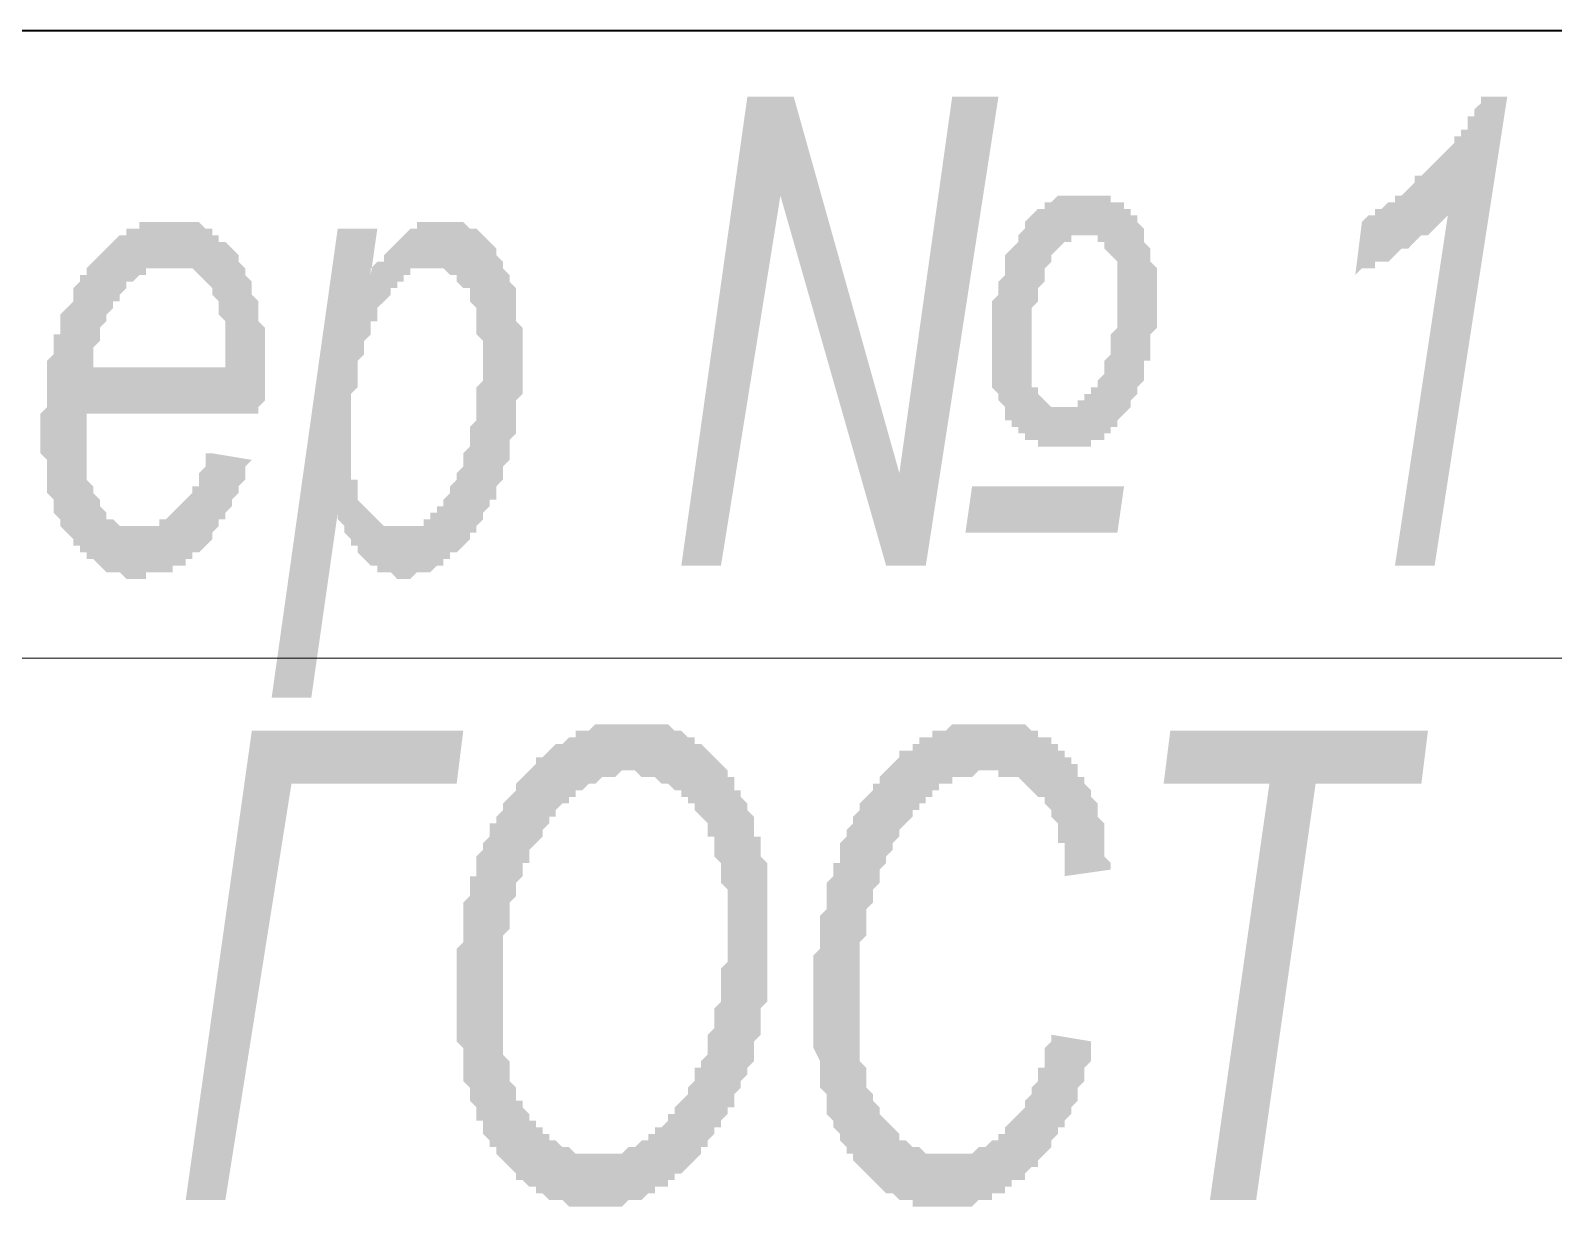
# Model space of a CAD drawing. Header units: millimetres. Extents: x 1372 to 666090, y 1285 to 31551.
# Drawn here: x 628473 to 629435, y 26745 to 27487 of the extents above; entities that cross this region are included whole.
import ezdxf

# ---------------------------------------------------------------- set-up
doc = ezdxf.new("R2010")
doc.units = ezdxf.units.MM
doc.layers.add('PDF _0', color=7, linetype='Continuous')
doc.layers.add('PDF _Аннотация - Текст_Ном._пера__1', color=7, linetype='Continuous')

msp = doc.modelspace()

# ---------------------------------------------------------------- hatches: boundary and pattern name
at = {"layer": 'PDF _Аннотация - Текст_Ном._пера__1', "transparency": 33554559}
h = msp.add_hatch(color=256, dxfattribs=at)
h.paths.add_polyline_path([(628926.08, 27445.32), (628955.28, 27445.32), (629022.02, 27207.55), (629055.39, 27445.32), (629084.59, 27445.32), (629038.71, 27149.15), (629013.68, 27149.15), (628946.94, 27382.75), (628909.4, 27149.15), (628884.37, 27149.15)], flags=0)
h.paths.add_polyline_path([(629080.42, 27286.8), (629080.42, 27290.97), (629080.42, 27295.15), (629080.42, 27299.32), (629080.42, 27303.49), (629080.42, 27307.66), (629080.42, 27311.83), (629080.42, 27316), (629084.59, 27320.17), (629084.59, 27320.17), (629084.59, 27324.35), (629084.59, 27328.52), (629088.77, 27332.69), (629088.77, 27336.86), (629088.77, 27341.03), (629088.77, 27345.2), (629092.94, 27349.37), (629092.94, 27349.37), (629097.11, 27353.55), (629097.11, 27357.72), (629101.28, 27361.89), (629101.28, 27361.89), (629101.28, 27366.06), (629105.45, 27370.23), (629105.45, 27370.23), (629109.62, 27374.4), (629113.79, 27374.4), (629113.79, 27378.57), (629117.97, 27378.57), (629117.97, 27378.57), (629122.14, 27382.75), (629126.31, 27382.75), (629126.31, 27382.75), (629130.48, 27382.75), (629134.65, 27382.75), (629134.65, 27382.75), (629138.82, 27382.75), (629138.82, 27382.75), (629142.99, 27382.75), (629147.17, 27382.75), (629147.17, 27382.75), (629151.34, 27382.75), (629155.51, 27382.75), (629155.51, 27378.57), (629159.68, 27378.57), (629163.85, 27378.57), (629163.85, 27374.4), (629168.02, 27374.4), (629168.02, 27370.23), (629172.19, 27370.23), (629172.19, 27366.06), (629172.19, 27366.06), (629176.37, 27361.89), (629176.37, 27357.72), (629176.37, 27353.55), (629180.54, 27349.37), (629180.54, 27349.37), (629180.54, 27345.2), (629180.54, 27341.03), (629184.71, 27336.86), (629184.71, 27332.69), (629184.71, 27328.52), (629184.71, 27324.35), (629184.71, 27320.17), (629184.71, 27316), (629184.71, 27311.83), (629184.71, 27307.66), (629184.71, 27303.49), (629184.71, 27299.32), (629180.54, 27295.15), (629180.54, 27290.97), (629180.54, 27286.8), (629180.54, 27282.63), (629180.54, 27278.46), (629176.37, 27278.46), (629176.37, 27274.29), (629176.37, 27270.12), (629176.37, 27265.95), (629172.19, 27261.78), (629172.19, 27257.6), (629168.02, 27253.43), (629168.02, 27253.43), (629168.02, 27249.26), (629163.85, 27245.09), (629163.85, 27245.09), (629159.68, 27240.92), (629159.68, 27236.75), (629155.51, 27236.75), (629155.51, 27232.58), (629151.34, 27232.58), (629151.34, 27228.4), (629147.17, 27228.4), (629142.99, 27228.4), (629142.99, 27224.23), (629138.82, 27224.23), (629138.82, 27224.23), (629134.65, 27224.23), (629130.48, 27224.23), (629126.31, 27224.23), (629126.31, 27224.23), (629122.14, 27224.23), (629117.97, 27224.23), (629117.97, 27224.23), (629113.79, 27224.23), (629109.62, 27224.23), (629109.62, 27228.4), (629105.45, 27228.4), (629101.28, 27228.4), (629101.28, 27232.58), (629097.11, 27232.58), (629097.11, 27236.75), (629092.94, 27236.75), (629092.94, 27240.92), (629088.77, 27240.92), (629088.77, 27245.09), (629088.77, 27249.26), (629084.59, 27253.43), (629084.59, 27253.43), (629084.59, 27257.6), (629080.42, 27261.78), (629080.42, 27265.95), (629080.42, 27270.12), (629080.42, 27274.29), (629080.42, 27278.46), (629080.42, 27282.63), (629080.42, 27286.8)], flags=0)
h.paths.add_polyline_path([(629105.45, 27282.63), (629105.45, 27278.46), (629105.45, 27274.29), (629105.45, 27270.12), (629105.45, 27265.95), (629105.45, 27261.78), (629109.62, 27261.78), (629109.62, 27257.6), (629113.79, 27253.43), (629113.79, 27253.43), (629117.97, 27249.26), (629122.14, 27249.26), (629122.14, 27249.26), (629126.31, 27249.26), (629126.31, 27249.26), (629130.48, 27249.26), (629134.65, 27249.26), (629134.65, 27253.43), (629138.82, 27253.43), (629138.82, 27257.6), (629142.99, 27257.6), (629142.99, 27261.78), (629147.17, 27261.78), (629147.17, 27265.95), (629151.34, 27270.12), (629151.34, 27274.29), (629151.34, 27278.46), (629151.34, 27278.46), (629155.51, 27282.63), (629155.51, 27286.8), (629155.51, 27290.97), (629155.51, 27295.15), (629159.68, 27299.32), (629159.68, 27303.49), (629159.68, 27307.66), (629159.68, 27311.83), (629159.68, 27316), (629159.68, 27320.17), (629159.68, 27324.35), (629159.68, 27324.35), (629159.68, 27328.52), (629159.68, 27332.69), (629159.68, 27336.86), (629159.68, 27341.03), (629155.51, 27345.2), (629155.51, 27345.2), (629155.51, 27345.2), (629151.34, 27349.37), (629151.34, 27353.55), (629147.17, 27353.55), (629147.17, 27357.72), (629142.99, 27357.72), (629138.82, 27357.72), (629138.82, 27357.72), (629134.65, 27357.72), (629134.65, 27357.72), (629130.48, 27357.72), (629130.48, 27353.55), (629126.31, 27353.55), (629122.14, 27349.37), (629122.14, 27349.37), (629117.97, 27345.2), (629117.97, 27345.2), (629117.97, 27341.03), (629113.79, 27336.86), (629113.79, 27332.69), (629113.79, 27328.52), (629109.62, 27324.35), (629109.62, 27324.35), (629109.62, 27320.17), (629109.62, 27316), (629105.45, 27311.83), (629105.45, 27307.66), (629105.45, 27303.49), (629105.45, 27299.32), (629105.45, 27295.15), (629105.45, 27290.97), (629105.45, 27286.8), (629105.45, 27282.63)], flags=0)
h.paths.add_polyline_path([(629067.91, 27199.2), (629163.85, 27199.2), (629159.68, 27170), (629063.74, 27170)], flags=0)
for points in [[(629334.88, 27149.15), (629368.25, 27370.23), (629368.25, 27370.23), (629364.08, 27366.06), (629364.08, 27366.06), (629359.91, 27361.89), (629359.91, 27361.89), (629355.74, 27357.72), (629351.56, 27357.72), (629351.56, 27357.72), (629347.39, 27353.55), (629347.39, 27353.55), (629343.22, 27349.37), (629343.22, 27349.37), (629339.05, 27349.37), (629334.88, 27345.2), (629334.88, 27345.2), (629330.71, 27341.03), (629326.54, 27341.03), (629322.36, 27341.03), (629322.36, 27336.86), (629318.19, 27336.86), (629314.02, 27336.86), (629309.85, 27332.69), (629309.85, 27332.69), (629314.02, 27366.06), (629314.02, 27366.06), (629318.19, 27370.23), (629322.36, 27370.23), (629322.36, 27374.4), (629326.54, 27374.4), (629330.71, 27378.57), (629330.71, 27378.57), (629334.88, 27378.57), (629334.88, 27382.75), (629339.05, 27382.75), (629343.22, 27386.92), (629343.22, 27386.92), (629347.39, 27391.09), (629347.39, 27395.26), (629351.56, 27395.26), (629355.74, 27399.43), (629355.74, 27399.43), (629359.91, 27403.6), (629364.08, 27407.77), (629364.08, 27407.77), (629368.25, 27411.95), (629368.25, 27411.95), (629372.42, 27416.12), (629372.42, 27420.29), (629376.59, 27420.29), (629376.59, 27424.46), (629380.76, 27424.46), (629380.76, 27424.46), (629380.76, 27428.63), (629380.76, 27432.8), (629384.93, 27432.8), (629384.93, 27436.97), (629389.11, 27441.14), (629389.11, 27445.32), (629389.11, 27445.32), (629405.79, 27445.32), (629359.91, 27149.15)], [(629117.97, 26852.98), (629142.99, 26848.81), (629142.99, 26844.64), (629142.99, 26840.46), (629142.99, 26836.29), (629138.82, 26832.12), (629138.82, 26827.95), (629138.82, 26823.78), (629134.65, 26819.61), (629134.65, 26815.44), (629134.65, 26811.26), (629130.48, 26807.09), (629130.48, 26807.09), (629130.48, 26802.92), (629126.31, 26798.75), (629126.31, 26794.58), (629122.14, 26794.58), (629122.14, 26790.41), (629117.97, 26786.24), (629117.97, 26782.06), (629117.97, 26782.06), (629113.79, 26777.89), (629113.79, 26777.89), (629109.62, 26773.72), (629109.62, 26769.55), (629105.45, 26769.55), (629105.45, 26769.55), (629101.28, 26765.38), (629101.28, 26761.21), (629097.11, 26761.21), (629092.94, 26761.21), (629092.94, 26757.04), (629088.77, 26757.04), (629088.77, 26752.87), (629084.59, 26752.87), (629080.42, 26752.87), (629080.42, 26748.69), (629076.25, 26748.69), (629072.08, 26748.69), (629072.08, 26748.69), (629067.91, 26744.52), (629063.74, 26744.52), (629063.74, 26744.52), (629059.57, 26744.52), (629055.39, 26744.52), (629055.39, 26744.52), (629051.22, 26744.52), (629051.22, 26744.52), (629047.05, 26744.52), (629042.88, 26744.52), (629042.88, 26744.52), (629038.71, 26744.52), (629034.54, 26744.52), (629030.37, 26744.52), (629030.37, 26748.69), (629026.2, 26748.69), (629022.02, 26748.69), (629022.02, 26748.69), (629017.85, 26752.87), (629017.85, 26752.87), (629013.68, 26752.87), (629009.51, 26757.04), (629009.51, 26757.04), (629005.34, 26761.21), (629005.34, 26761.21), (629001.17, 26765.38), (629001.17, 26765.38), (628997, 26769.55), (628997, 26769.55), (628992.82, 26773.72), (628992.82, 26773.72), (628992.82, 26777.89), (628988.65, 26777.89), (628988.65, 26782.06), (628984.48, 26786.24), (628984.48, 26786.24), (628984.48, 26790.41), (628980.31, 26794.58), (628980.31, 26798.75), (628980.31, 26798.75), (628976.14, 26802.92), (628976.14, 26807.09), (628976.14, 26811.26), (628976.14, 26815.44), (628971.97, 26819.61), (628971.97, 26823.78), (628971.97, 26827.95), (628971.97, 26832.12), (628971.97, 26832.12), (628971.97, 26836.29), (628967.8, 26844.64), (628967.8, 26848.81), (628967.8, 26852.98), (628967.8, 26857.15), (628967.8, 26861.32), (628967.8, 26865.49), (628967.8, 26869.66), (628967.8, 26869.66), (628967.8, 26878.01), (628967.8, 26882.18), (628967.8, 26886.35), (628967.8, 26890.52), (628967.8, 26894.69), (628967.8, 26898.86), (628967.8, 26903.04), (628971.97, 26907.21), (628971.97, 26911.38), (628971.97, 26915.55), (628971.97, 26919.72), (628971.97, 26923.89), (628971.97, 26928.06), (628971.97, 26928.06), (628976.14, 26932.24), (628976.14, 26936.41), (628976.14, 26940.58), (628976.14, 26944.75), (628976.14, 26948.92), (628980.31, 26953.09), (628980.31, 26957.26), (628980.31, 26961.43), (628984.48, 26961.43), (628984.48, 26965.61), (628984.48, 26969.78), (628984.48, 26973.95), (628988.65, 26978.12), (628988.65, 26982.29), (628988.65, 26982.29), (628992.82, 26986.46), (628992.82, 26990.63), (628997, 26994.81), (628997, 26994.81), (628997, 26998.98), (629001.17, 27003.15), (629001.17, 27003.15), (629005.34, 27007.32), (629005.34, 27011.49), (629009.51, 27011.49), (629009.51, 27015.66), (629013.68, 27019.83), (629013.68, 27019.83), (629017.85, 27024.01), (629017.85, 27024.01), (629022.02, 27028.18), (629022.02, 27032.35), (629026.2, 27032.35), (629030.37, 27032.35), (629030.37, 27036.52), (629034.54, 27036.52), (629034.54, 27040.69), (629038.71, 27040.69), (629042.88, 27040.69), (629042.88, 27044.86), (629047.05, 27044.86), (629047.05, 27044.86), (629051.22, 27044.86), (629055.39, 27049.03), (629055.39, 27049.03), (629059.57, 27049.03), (629063.74, 27049.03), (629063.74, 27049.03), (629067.91, 27049.03), (629072.08, 27049.03), (629076.25, 27049.03), (629076.25, 27049.03), (629080.42, 27049.03), (629084.59, 27049.03), (629084.59, 27049.03), (629088.77, 27049.03), (629092.94, 27049.03), (629097.11, 27049.03), (629097.11, 27049.03), (629101.28, 27049.03), (629105.45, 27044.86), (629105.45, 27044.86), (629109.62, 27044.86), (629109.62, 27040.69), (629113.79, 27040.69), (629117.97, 27040.69), (629117.97, 27036.52), (629122.14, 27036.52), (629122.14, 27032.35), (629126.31, 27032.35), (629126.31, 27028.18), (629130.48, 27028.18), (629130.48, 27024.01), (629134.65, 27024.01), (629134.65, 27019.83), (629134.65, 27015.66), (629138.82, 27015.66), (629138.82, 27011.49), (629142.99, 27007.32), (629142.99, 27003.15), (629142.99, 27003.15), (629147.17, 26998.98), (629147.17, 26994.81), (629147.17, 26990.63), (629151.34, 26986.46), (629151.34, 26982.29), (629151.34, 26978.12), (629151.34, 26973.95), (629151.34, 26969.78), (629151.34, 26965.61), (629155.51, 26961.43), (629155.51, 26957.26), (629155.51, 26957.26), (629126.31, 26953.09), (629126.31, 26957.26), (629126.31, 26961.43), (629126.31, 26969.78), (629126.31, 26973.95), (629122.14, 26973.95), (629122.14, 26978.12), (629122.14, 26982.29), (629122.14, 26986.46), (629117.97, 26990.63), (629117.97, 26994.81), (629117.97, 26994.81), (629113.79, 26998.98), (629113.79, 27003.15), (629109.62, 27003.15), (629109.62, 27003.15), (629105.45, 27007.32), (629105.45, 27007.32), (629101.28, 27011.49), (629101.28, 27011.49), (629097.11, 27015.66), (629092.94, 27015.66), (629092.94, 27015.66), (629088.77, 27015.66), (629084.59, 27015.66), (629084.59, 27019.83), (629080.42, 27019.83), (629076.25, 27019.83), (629076.25, 27019.83), (629072.08, 27019.83), (629067.91, 27015.66), (629067.91, 27015.66), (629063.74, 27015.66), (629059.57, 27015.66), (629059.57, 27015.66), (629055.39, 27015.66), (629055.39, 27011.49), (629051.22, 27011.49), (629047.05, 27011.49), (629047.05, 27007.32), (629042.88, 27007.32), (629042.88, 27003.15), (629038.71, 27003.15), (629038.71, 26998.98), (629034.54, 26998.98), (629034.54, 26994.81), (629030.37, 26994.81), (629030.37, 26990.63), (629026.2, 26986.46), (629026.2, 26986.46), (629022.02, 26982.29), (629022.02, 26978.12), (629017.85, 26973.95), (629017.85, 26969.78), (629017.85, 26969.78), (629013.68, 26965.61), (629013.68, 26961.43), (629013.68, 26961.43), (629009.51, 26957.26), (629009.51, 26953.09), (629009.51, 26948.92), (629005.34, 26944.75), (629005.34, 26940.58), (629005.34, 26940.58), (629005.34, 26936.41), (629001.17, 26932.24), (629001.17, 26928.06), (629001.17, 26923.89), (629001.17, 26919.72), (629001.17, 26915.55), (628997, 26911.38), (628997, 26907.21), (628997, 26903.04), (628997, 26898.86), (628997, 26894.69), (628997, 26890.52), (628997, 26886.35), (628997, 26882.18), (628997, 26878.01), (628997, 26873.84), (628997, 26869.66), (628997, 26865.49), (628997, 26861.32), (628997, 26857.15), (628997, 26852.98), (628997, 26848.81), (628997, 26844.64), (628997, 26840.46), (628997, 26836.29), (629001.17, 26832.12), (629001.17, 26827.95), (629001.17, 26823.78), (629001.17, 26819.61), (629005.34, 26815.44), (629005.34, 26815.44), (629005.34, 26811.26), (629009.51, 26807.09), (629009.51, 26807.09), (629009.51, 26802.92), (629013.68, 26798.75), (629013.68, 26798.75), (629017.85, 26794.58), (629017.85, 26794.58), (629022.02, 26790.41), (629022.02, 26786.24), (629026.2, 26786.24), (629026.2, 26786.24), (629030.37, 26782.06), (629030.37, 26782.06), (629034.54, 26782.06), (629038.71, 26777.89), (629038.71, 26777.89), (629042.88, 26777.89), (629047.05, 26777.89), (629051.22, 26777.89), (629051.22, 26777.89), (629051.22, 26777.89), (629055.39, 26777.89), (629059.57, 26777.89), (629059.57, 26777.89), (629063.74, 26777.89), (629067.91, 26777.89), (629067.91, 26777.89), (629072.08, 26782.06), (629076.25, 26782.06), (629076.25, 26782.06), (629080.42, 26786.24), (629084.59, 26786.24), (629084.59, 26790.41), (629088.77, 26790.41), (629088.77, 26794.58), (629092.94, 26798.75), (629092.94, 26798.75), (629097.11, 26802.92), (629097.11, 26802.92), (629101.28, 26807.09), (629101.28, 26811.26), (629101.28, 26811.26), (629105.45, 26815.44), (629105.45, 26819.61), (629109.62, 26823.78), (629109.62, 26827.95), (629109.62, 26832.12), (629113.79, 26832.12), (629113.79, 26836.29), (629113.79, 26840.46), (629113.79, 26844.64), (629117.97, 26848.81), (629117.97, 26852.98)], [(628613.23, 27044.86), (628746.71, 27044.86), (628742.54, 27011.49), (628638.26, 27011.49), (628596.54, 26748.69), (628571.51, 26748.69)], [(629218.08, 26748.69), (629255.62, 27011.49), (629188.88, 27011.49), (629193.05, 27044.86), (629355.74, 27044.86), (629351.56, 27011.49), (629284.82, 27011.49), (629247.28, 26748.69)]]:
    msp.add_hatch(color=256, dxfattribs=at).paths.add_polyline_path(points)
h = msp.add_hatch(color=256, dxfattribs=at)
h.paths.add_polyline_path([(628588.2, 27220.06), (628613.23, 27215.89), (628609.06, 27211.72), (628609.06, 27211.72), (628609.06, 27207.55), (628609.06, 27203.38), (628604.88, 27199.2), (628604.88, 27195.03), (628604.88, 27195.03), (628600.71, 27190.86), (628600.71, 27186.69), (628596.54, 27182.52), (628596.54, 27178.35), (628592.37, 27178.35), (628592.37, 27174.18), (628588.2, 27170), (628588.2, 27165.83), (628588.2, 27165.83), (628584.03, 27161.66), (628584.03, 27161.66), (628579.86, 27157.49), (628575.68, 27157.49), (628575.68, 27153.32), (628571.51, 27153.32), (628571.51, 27149.15), (628567.34, 27149.15), (628563.17, 27149.15), (628563.17, 27144.98), (628559, 27144.98), (628559, 27144.98), (628554.83, 27144.98), (628550.66, 27144.98), (628546.49, 27144.98), (628546.49, 27140.8), (628542.31, 27140.8), (628542.31, 27140.8), (628538.14, 27140.8), (628533.97, 27140.8), (628529.8, 27144.98), (628529.8, 27144.98), (628525.63, 27144.98), (628521.46, 27144.98), (628521.46, 27144.98), (628517.29, 27149.15), (628517.29, 27149.15), (628513.11, 27153.32), (628508.94, 27153.32), (628508.94, 27153.32), (628508.94, 27157.49), (628504.77, 27157.49), (628504.77, 27161.66), (628500.6, 27161.66), (628500.6, 27165.83), (628496.43, 27170), (628496.43, 27170), (628492.26, 27174.18), (628492.26, 27178.35), (628488.09, 27182.52), (628488.09, 27186.69), (628488.09, 27186.69), (628488.09, 27190.86), (628488.09, 27190.86), (628483.91, 27195.03), (628483.91, 27199.2), (628483.91, 27203.38), (628483.91, 27207.55), (628483.91, 27211.72), (628483.91, 27215.89), (628479.74, 27220.06), (628479.74, 27224.23), (628479.74, 27228.4), (628479.74, 27232.58), (628479.74, 27232.58), (628479.74, 27236.75), (628479.74, 27240.92), (628479.74, 27245.09), (628483.91, 27249.26), (628483.91, 27253.43), (628483.91, 27257.6), (628483.91, 27261.78), (628483.91, 27265.95), (628483.91, 27270.12), (628483.91, 27274.29), (628483.91, 27278.46), (628488.09, 27282.63), (628488.09, 27286.8), (628488.09, 27290.97), (628488.09, 27295.15), (628492.26, 27295.15), (628492.26, 27299.32), (628492.26, 27303.49), (628492.26, 27307.66), (628496.43, 27311.83), (628496.43, 27311.83), (628500.6, 27316), (628500.6, 27320.17), (628500.6, 27324.35), (628504.77, 27328.52), (628504.77, 27332.69), (628508.94, 27332.69), (628508.94, 27336.86), (628513.11, 27341.03), (628513.11, 27341.03), (628517.29, 27345.2), (628517.29, 27345.2), (628521.46, 27349.37), (628521.46, 27349.37), (628521.46, 27349.37), (628525.63, 27353.55), (628525.63, 27353.55), (628529.8, 27357.72), (628533.97, 27357.72), (628533.97, 27361.89), (628538.14, 27361.89), (628542.31, 27361.89), (628542.31, 27366.06), (628546.49, 27366.06), (628550.66, 27366.06), (628550.66, 27366.06), (628554.83, 27366.06), (628559, 27366.06), (628559, 27366.06), (628563.17, 27366.06), (628563.17, 27366.06), (628567.34, 27366.06), (628571.51, 27366.06), (628575.68, 27366.06), (628575.68, 27366.06), (628579.86, 27366.06), (628584.03, 27361.89), (628584.03, 27361.89), (628588.2, 27361.89), (628588.2, 27357.72), (628592.37, 27357.72), (628592.37, 27353.55), (628596.54, 27353.55), (628600.71, 27349.37), (628600.71, 27349.37), (628604.88, 27345.2), (628604.88, 27345.2), (628604.88, 27341.03), (628609.06, 27336.86), (628609.06, 27332.69), (628609.06, 27332.69), (628613.23, 27328.52), (628613.23, 27324.35), (628613.23, 27320.17), (628617.4, 27316), (628617.4, 27316), (628617.4, 27311.83), (628617.4, 27307.66), (628617.4, 27303.49), (628621.57, 27299.32), (628621.57, 27295.15), (628621.57, 27290.97), (628621.57, 27286.8), (628621.57, 27282.63), (628621.57, 27278.46), (628621.57, 27274.29), (628621.57, 27270.12), (628621.57, 27265.95), (628621.57, 27261.78), (628621.57, 27257.6), (628621.57, 27253.43), (628617.4, 27249.26), (628617.4, 27245.09), (628508.94, 27245.09), (628508.94, 27240.92), (628508.94, 27236.75), (628508.94, 27232.58), (628508.94, 27228.4), (628508.94, 27224.23), (628508.94, 27220.06), (628508.94, 27215.89), (628508.94, 27211.72), (628508.94, 27207.55), (628508.94, 27203.38), (628513.11, 27199.2), (628513.11, 27199.2), (628513.11, 27195.03), (628517.29, 27190.86), (628517.29, 27186.69), (628517.29, 27186.69), (628517.29, 27186.69), (628521.46, 27182.52), (628521.46, 27178.35), (628525.63, 27178.35), (628529.8, 27174.18), (628529.8, 27174.18), (628533.97, 27174.18), (628533.97, 27174.18), (628538.14, 27174.18), (628542.31, 27174.18), (628542.31, 27174.18), (628546.49, 27174.18), (628550.66, 27174.18), (628550.66, 27174.18), (628554.83, 27174.18), (628554.83, 27178.35), (628559, 27178.35), (628563.17, 27182.52), (628563.17, 27182.52), (628567.34, 27186.69), (628567.34, 27186.69), (628571.51, 27190.86), (628571.51, 27190.86), (628575.68, 27195.03), (628575.68, 27199.2), (628579.86, 27199.2), (628579.86, 27203.38), (628579.86, 27207.55), (628584.03, 27211.72), (628584.03, 27215.89), (628584.03, 27220.06), (628588.2, 27220.06)], flags=0)
h.paths.add_polyline_path([(628513.11, 27274.29), (628596.54, 27274.29), (628596.54, 27278.46), (628596.54, 27282.63), (628596.54, 27286.8), (628596.54, 27290.97), (628596.54, 27295.15), (628596.54, 27299.32), (628596.54, 27303.49), (628592.37, 27307.66), (628592.37, 27311.83), (628592.37, 27316), (628592.37, 27316), (628588.2, 27320.17), (628588.2, 27324.35), (628588.2, 27324.35), (628584.03, 27328.52), (628584.03, 27328.52), (628579.86, 27332.69), (628579.86, 27332.69), (628575.68, 27336.86), (628571.51, 27336.86), (628571.51, 27336.86), (628567.34, 27336.86), (628563.17, 27336.86), (628563.17, 27336.86), (628559, 27336.86), (628554.83, 27336.86), (628554.83, 27336.86), (628550.66, 27336.86), (628546.49, 27336.86), (628546.49, 27332.69), (628542.31, 27332.69), (628542.31, 27332.69), (628538.14, 27328.52), (628533.97, 27328.52), (628533.97, 27324.35), (628533.97, 27324.35), (628529.8, 27320.17), (628529.8, 27316), (628525.63, 27316), (628525.63, 27311.83), (628521.46, 27307.66), (628521.46, 27307.66), (628521.46, 27303.49), (628517.29, 27299.32), (628517.29, 27295.15), (628517.29, 27290.97), (628513.11, 27286.8), (628513.11, 27282.63), (628513.11, 27278.46), (628513.11, 27274.29), (628513.11, 27274.29)], flags=0)
h = msp.add_hatch(color=256, dxfattribs=at)
h.paths.add_polyline_path([(628625.74, 27065.72), (628667.46, 27361.89), (628692.48, 27361.89), (628688.31, 27332.69), (628688.31, 27336.86), (628692.48, 27341.03), (628696.66, 27341.03), (628696.66, 27345.2), (628700.83, 27349.37), (628700.83, 27349.37), (628705, 27353.55), (628705, 27353.55), (628709.17, 27357.72), (628709.17, 27357.72), (628713.34, 27361.89), (628713.34, 27361.89), (628717.51, 27361.89), (628717.51, 27366.06), (628721.68, 27366.06), (628725.85, 27366.06), (628725.85, 27366.06), (628730.03, 27366.06), (628734.2, 27366.06), (628734.2, 27366.06), (628738.37, 27366.06), (628742.54, 27366.06), (628746.71, 27366.06), (628746.71, 27366.06), (628750.88, 27361.89), (628750.88, 27361.89), (628755.05, 27361.89), (628759.23, 27357.72), (628759.23, 27357.72), (628763.4, 27353.55), (628763.4, 27353.55), (628767.57, 27349.37), (628767.57, 27345.2), (628767.57, 27345.2), (628771.74, 27341.03), (628771.74, 27341.03), (628771.74, 27336.86), (628775.91, 27332.69), (628775.91, 27328.52), (628775.91, 27328.52), (628780.08, 27324.35), (628780.08, 27320.17), (628780.08, 27316), (628780.08, 27311.83), (628780.08, 27307.66), (628780.08, 27303.49), (628784.25, 27299.32), (628784.25, 27295.15), (628784.25, 27290.97), (628784.25, 27286.8), (628784.25, 27282.63), (628784.25, 27282.63), (628784.25, 27278.46), (628784.25, 27270.12), (628784.25, 27265.95), (628784.25, 27261.78), (628784.25, 27257.6), (628780.08, 27253.43), (628780.08, 27249.26), (628780.08, 27245.09), (628780.08, 27245.09), (628780.08, 27240.92), (628780.08, 27236.75), (628780.08, 27232.58), (628775.91, 27228.4), (628775.91, 27224.23), (628775.91, 27220.06), (628775.91, 27220.06), (628775.91, 27215.89), (628771.74, 27211.72), (628771.74, 27207.55), (628771.74, 27203.38), (628767.57, 27199.2), (628767.57, 27195.03), (628767.57, 27190.86), (628763.4, 27190.86), (628763.4, 27186.69), (628759.23, 27182.52), (628759.23, 27178.35), (628759.23, 27178.35), (628755.05, 27174.18), (628755.05, 27170), (628750.88, 27170), (628750.88, 27165.83), (628746.71, 27161.66), (628746.71, 27161.66), (628742.54, 27157.49), (628738.37, 27157.49), (628738.37, 27153.32), (628734.2, 27153.32), (628734.2, 27149.15), (628734.2, 27149.15), (628730.03, 27149.15), (628725.85, 27144.98), (628725.85, 27144.98), (628721.68, 27144.98), (628717.51, 27144.98), (628717.51, 27144.98), (628713.34, 27140.8), (628709.17, 27140.8), (628709.17, 27140.8), (628705, 27140.8), (628705, 27140.8), (628700.83, 27144.98), (628696.66, 27144.98), (628696.66, 27144.98), (628692.48, 27144.98), (628692.48, 27149.15), (628688.31, 27149.15), (628688.31, 27149.15), (628684.14, 27153.32), (628684.14, 27153.32), (628679.97, 27157.49), (628679.97, 27161.66), (628675.8, 27161.66), (628675.8, 27165.83), (628671.63, 27170), (628671.63, 27174.18), (628667.46, 27178.35), (628667.46, 27182.52), (628667.46, 27182.52), (628650.77, 27065.72)], flags=0)
h.paths.add_polyline_path([(628675.8, 27236.75), (628675.8, 27228.4), (628675.8, 27224.23), (628675.8, 27220.06), (628675.8, 27215.89), (628675.8, 27211.72), (628675.8, 27207.55), (628675.8, 27203.38), (628675.8, 27203.38), (628679.97, 27203.38), (628679.97, 27199.2), (628679.97, 27195.03), (628679.97, 27190.86), (628684.14, 27186.69), (628684.14, 27186.69), (628688.31, 27182.52), (628688.31, 27182.52), (628692.48, 27178.35), (628692.48, 27178.35), (628696.66, 27174.18), (628700.83, 27174.18), (628700.83, 27174.18), (628705, 27174.18), (628709.17, 27174.18), (628709.17, 27174.18), (628713.34, 27174.18), (628717.51, 27174.18), (628717.51, 27174.18), (628721.68, 27174.18), (628721.68, 27178.35), (628725.85, 27178.35), (628725.85, 27182.52), (628730.03, 27182.52), (628730.03, 27186.69), (628734.2, 27186.69), (628734.2, 27190.86), (628738.37, 27195.03), (628738.37, 27199.2), (628742.54, 27203.38), (628742.54, 27203.38), (628742.54, 27207.55), (628746.71, 27211.72), (628746.71, 27215.89), (628746.71, 27220.06), (628750.88, 27224.23), (628750.88, 27228.4), (628750.88, 27232.58), (628750.88, 27236.75), (628755.05, 27240.92), (628755.05, 27240.92), (628755.05, 27245.09), (628755.05, 27249.26), (628755.05, 27253.43), (628755.05, 27257.6), (628755.05, 27261.78), (628759.23, 27265.95), (628759.23, 27270.12), (628759.23, 27274.29), (628759.23, 27278.46), (628759.23, 27282.63), (628759.23, 27286.8), (628759.23, 27290.97), (628755.05, 27295.15), (628755.05, 27299.32), (628755.05, 27303.49), (628755.05, 27307.66), (628755.05, 27311.83), (628755.05, 27311.83), (628750.88, 27316), (628750.88, 27320.17), (628750.88, 27324.35), (628746.71, 27324.35), (628746.71, 27324.35), (628742.54, 27328.52), (628742.54, 27332.69), (628738.37, 27332.69), (628738.37, 27332.69), (628734.2, 27336.86), (628730.03, 27336.86), (628730.03, 27336.86), (628725.85, 27336.86), (628725.85, 27336.86), (628721.68, 27336.86), (628721.68, 27336.86), (628717.51, 27336.86), (628713.34, 27336.86), (628713.34, 27332.69), (628709.17, 27332.69), (628709.17, 27328.52), (628705, 27328.52), (628705, 27324.35), (628700.83, 27324.35), (628700.83, 27320.17), (628696.66, 27316), (628696.66, 27316), (628692.48, 27311.83), (628692.48, 27307.66), (628692.48, 27303.49), (628688.31, 27303.49), (628688.31, 27299.32), (628688.31, 27295.15), (628684.14, 27290.97), (628684.14, 27286.8), (628684.14, 27282.63), (628679.97, 27278.46), (628679.97, 27274.29), (628679.97, 27274.29), (628679.97, 27265.95), (628679.97, 27261.78), (628675.8, 27257.6), (628675.8, 27253.43), (628675.8, 27249.26), (628675.8, 27245.09), (628675.8, 27240.92), (628675.8, 27240.92), (628675.8, 27236.75), (628675.8, 27236.75)], flags=0)
h = msp.add_hatch(color=256, dxfattribs=at)
h.paths.add_polyline_path([(628742.54, 26873.84), (628742.54, 26878.01), (628742.54, 26882.18), (628742.54, 26886.35), (628742.54, 26890.52), (628742.54, 26894.69), (628742.54, 26898.86), (628742.54, 26903.04), (628742.54, 26907.21), (628746.71, 26911.38), (628746.71, 26915.55), (628746.71, 26919.72), (628746.71, 26923.89), (628746.71, 26928.06), (628746.71, 26932.24), (628746.71, 26936.41), (628750.88, 26940.58), (628750.88, 26944.75), (628750.88, 26948.92), (628750.88, 26953.09), (628755.05, 26953.09), (628755.05, 26957.26), (628755.05, 26961.43), (628755.05, 26965.61), (628759.23, 26969.78), (628759.23, 26973.95), (628759.23, 26973.95), (628763.4, 26978.12), (628763.4, 26982.29), (628763.4, 26986.46), (628767.57, 26986.46), (628767.57, 26990.63), (628771.74, 26994.81), (628771.74, 26998.98), (628771.74, 26998.98), (628775.91, 27003.15), (628775.91, 27003.15), (628780.08, 27007.32), (628780.08, 27011.49), (628784.25, 27015.66), (628784.25, 27015.66), (628788.43, 27019.83), (628788.43, 27019.83), (628792.6, 27024.01), (628792.6, 27028.18), (628796.77, 27028.18), (628800.94, 27032.35), (628800.94, 27032.35), (628805.11, 27036.52), (628805.11, 27036.52), (628809.28, 27036.52), (628813.45, 27040.69), (628813.45, 27040.69), (628817.63, 27040.69), (628817.63, 27044.86), (628821.8, 27044.86), (628825.97, 27044.86), (628825.97, 27044.86), (628830.14, 27049.03), (628834.31, 27049.03), (628834.31, 27049.03), (628838.48, 27049.03), (628842.65, 27049.03), (628842.65, 27049.03), (628846.83, 27049.03), (628851, 27049.03), (628851, 27049.03), (628851, 27049.03), (628855.17, 27049.03), (628859.34, 27049.03), (628863.51, 27049.03), (628863.51, 27049.03), (628867.68, 27049.03), (628871.85, 27049.03), (628871.85, 27049.03), (628876.03, 27049.03), (628880.2, 27044.86), (628880.2, 27044.86), (628884.37, 27044.86), (628888.54, 27040.69), (628888.54, 27040.69), (628892.71, 27040.69), (628892.71, 27036.52), (628896.88, 27036.52), (628901.05, 27032.35), (628901.05, 27032.35), (628905.22, 27028.18), (628905.22, 27028.18), (628909.4, 27024.01), (628909.4, 27024.01), (628913.57, 27019.83), (628913.57, 27015.66), (628917.74, 27015.66), (628917.74, 27011.49), (628917.74, 27007.32), (628921.91, 27007.32), (628921.91, 27003.15), (628926.08, 26998.98), (628926.08, 26998.98), (628926.08, 26994.81), (628930.25, 26990.63), (628930.25, 26986.46), (628930.25, 26982.29), (628930.25, 26978.12), (628934.42, 26978.12), (628934.42, 26973.95), (628934.42, 26969.78), (628934.42, 26965.61), (628938.6, 26961.43), (628938.6, 26957.26), (628938.6, 26953.09), (628938.6, 26948.92), (628938.6, 26944.75), (628938.6, 26940.58), (628938.6, 26936.41), (628938.6, 26932.24), (628938.6, 26928.06), (628938.6, 26923.89), (628938.6, 26919.72), (628938.6, 26919.72), (628938.6, 26915.55), (628938.6, 26911.38), (628938.6, 26907.21), (628938.6, 26903.04), (628938.6, 26898.86), (628938.6, 26894.69), (628938.6, 26890.52), (628938.6, 26886.35), (628938.6, 26882.18), (628938.6, 26878.01), (628938.6, 26873.84), (628934.42, 26869.66), (628934.42, 26865.49), (628934.42, 26861.32), (628934.42, 26857.15), (628934.42, 26852.98), (628930.25, 26848.81), (628930.25, 26844.64), (628930.25, 26840.46), (628930.25, 26836.29), (628930.25, 26836.29), (628926.08, 26832.12), (628926.08, 26827.95), (628926.08, 26827.95), (628921.91, 26823.78), (628921.91, 26819.61), (628917.74, 26815.44), (628917.74, 26811.26), (628917.74, 26807.09), (628913.57, 26807.09), (628913.57, 26802.92), (628909.4, 26798.75), (628909.4, 26794.58), (628905.22, 26794.58), (628905.22, 26790.41), (628905.22, 26790.41), (628901.05, 26786.24), (628901.05, 26782.06), (628896.88, 26782.06), (628896.88, 26777.89), (628892.71, 26773.72), (628892.71, 26773.72), (628888.54, 26769.55), (628888.54, 26769.55), (628884.37, 26765.38), (628880.2, 26765.38), (628880.2, 26761.21), (628876.03, 26761.21), (628876.03, 26757.04), (628871.85, 26757.04), (628867.68, 26757.04), (628867.68, 26752.87), (628863.51, 26752.87), (628863.51, 26752.87), (628859.34, 26748.69), (628855.17, 26748.69), (628855.17, 26748.69), (628851, 26748.69), (628846.83, 26744.52), (628846.83, 26744.52), (628842.65, 26744.52), (628838.48, 26744.52), (628834.31, 26744.52), (628834.31, 26744.52), (628830.14, 26744.52), (628830.14, 26744.52), (628825.97, 26744.52), (628821.8, 26744.52), (628821.8, 26744.52), (628817.63, 26744.52), (628813.45, 26744.52), (628813.45, 26744.52), (628809.28, 26748.69), (628805.11, 26748.69), (628805.11, 26748.69), (628800.94, 26748.69), (628796.77, 26752.87), (628796.77, 26752.87), (628792.6, 26752.87), (628792.6, 26757.04), (628788.43, 26757.04), (628784.25, 26761.21), (628784.25, 26761.21), (628780.08, 26761.21), (628780.08, 26765.38), (628775.91, 26769.55), (628775.91, 26769.55), (628771.74, 26773.72), (628771.74, 26773.72), (628767.57, 26777.89), (628767.57, 26782.06), (628763.4, 26782.06), (628763.4, 26786.24), (628759.23, 26790.41), (628759.23, 26794.58), (628759.23, 26798.75), (628755.05, 26798.75), (628755.05, 26802.92), (628755.05, 26807.09), (628755.05, 26807.09), (628750.88, 26811.26), (628750.88, 26815.44), (628750.88, 26819.61), (628746.71, 26823.78), (628746.71, 26827.95), (628746.71, 26832.12), (628746.71, 26836.29), (628746.71, 26840.46), (628746.71, 26844.64), (628742.54, 26848.81), (628742.54, 26852.98), (628742.54, 26857.15), (628742.54, 26861.32), (628742.54, 26865.49), (628742.54, 26869.66), (628742.54, 26873.84), (628742.54, 26873.84)], flags=0)
h.paths.add_polyline_path([(628771.74, 26869.66), (628771.74, 26865.49), (628771.74, 26861.32), (628771.74, 26857.15), (628771.74, 26852.98), (628771.74, 26848.81), (628771.74, 26844.64), (628771.74, 26840.46), (628771.74, 26840.46), (628775.91, 26836.29), (628775.91, 26832.12), (628775.91, 26827.95), (628775.91, 26823.78), (628775.91, 26823.78), (628780.08, 26819.61), (628780.08, 26815.44), (628780.08, 26811.26), (628784.25, 26811.26), (628784.25, 26807.09), (628788.43, 26802.92), (628788.43, 26798.75), (628792.6, 26798.75), (628792.6, 26794.58), (628796.77, 26794.58), (628796.77, 26790.41), (628800.94, 26790.41), (628800.94, 26786.24), (628805.11, 26786.24), (628809.28, 26782.06), (628809.28, 26782.06), (628813.45, 26782.06), (628817.63, 26777.89), (628817.63, 26777.89), (628821.8, 26777.89), (628825.97, 26777.89), (628825.97, 26777.89), (628830.14, 26777.89), (628830.14, 26777.89), (628834.31, 26777.89), (628838.48, 26777.89), (628838.48, 26777.89), (628842.65, 26777.89), (628846.83, 26777.89), (628846.83, 26777.89), (628851, 26782.06), (628855.17, 26782.06), (628855.17, 26782.06), (628859.34, 26786.24), (628863.51, 26786.24), (628863.51, 26786.24), (628863.51, 26790.41), (628867.68, 26790.41), (628867.68, 26794.58), (628871.85, 26794.58), (628876.03, 26798.75), (628876.03, 26802.92), (628880.2, 26802.92), (628880.2, 26807.09), (628884.37, 26811.26), (628884.37, 26811.26), (628888.54, 26815.44), (628888.54, 26819.61), (628888.54, 26819.61), (628892.71, 26823.78), (628892.71, 26827.95), (628892.71, 26832.12), (628896.88, 26832.12), (628896.88, 26836.29), (628901.05, 26840.46), (628901.05, 26844.64), (628901.05, 26848.81), (628901.05, 26852.98), (628905.22, 26857.15), (628905.22, 26861.32), (628905.22, 26865.49), (628905.22, 26865.49), (628905.22, 26869.66), (628909.4, 26873.84), (628909.4, 26878.01), (628909.4, 26882.18), (628909.4, 26886.35), (628909.4, 26890.52), (628909.4, 26894.69), (628913.57, 26898.86), (628913.57, 26903.04), (628913.57, 26907.21), (628913.57, 26911.38), (628913.57, 26915.55), (628913.57, 26919.72), (628913.57, 26919.72), (628913.57, 26923.89), (628913.57, 26928.06), (628913.57, 26936.41), (628913.57, 26940.58), (628913.57, 26944.75), (628909.4, 26948.92), (628909.4, 26953.09), (628909.4, 26957.26), (628909.4, 26957.26), (628909.4, 26961.43), (628905.22, 26965.61), (628905.22, 26969.78), (628905.22, 26973.95), (628905.22, 26978.12), (628901.05, 26978.12), (628901.05, 26982.29), (628901.05, 26986.46), (628896.88, 26990.63), (628896.88, 26990.63), (628892.71, 26994.81), (628892.71, 26998.98), (628888.54, 26998.98), (628888.54, 27003.15), (628884.37, 27003.15), (628884.37, 27007.32), (628880.2, 27007.32), (628876.03, 27011.49), (628876.03, 27011.49), (628871.85, 27011.49), (628867.68, 27015.66), (628867.68, 27015.66), (628863.51, 27015.66), (628863.51, 27015.66), (628859.34, 27015.66), (628855.17, 27019.83), (628851, 27019.83), (628851, 27019.83), (628851, 27019.83), (628846.83, 27019.83), (628842.65, 27015.66), (628842.65, 27015.66), (628838.48, 27015.66), (628834.31, 27015.66), (628834.31, 27015.66), (628830.14, 27011.49), (628830.14, 27011.49), (628825.97, 27011.49), (628821.8, 27007.32), (628821.8, 27007.32), (628817.63, 27007.32), (628817.63, 27003.15), (628813.45, 27003.15), (628813.45, 26998.98), (628809.28, 26998.98), (628805.11, 26994.81), (628805.11, 26990.63), (628800.94, 26990.63), (628800.94, 26986.46), (628796.77, 26982.29), (628796.77, 26978.12), (628796.77, 26978.12), (628792.6, 26973.95), (628792.6, 26973.95), (628788.43, 26969.78), (628788.43, 26965.61), (628788.43, 26961.43), (628784.25, 26961.43), (628784.25, 26957.26), (628784.25, 26953.09), (628780.08, 26948.92), (628780.08, 26948.92), (628780.08, 26944.75), (628780.08, 26940.58), (628775.91, 26936.41), (628775.91, 26932.24), (628775.91, 26928.06), (628775.91, 26923.89), (628775.91, 26919.72), (628771.74, 26915.55), (628771.74, 26911.38), (628771.74, 26907.21), (628771.74, 26903.04), (628771.74, 26898.86), (628771.74, 26894.69), (628771.74, 26890.52), (628771.74, 26886.35), (628771.74, 26882.18), (628771.74, 26878.01), (628771.74, 26873.84), (628771.74, 26869.66)], flags=0)

# ---------------------------------------------------------------- linework, layer by layer
at = {"layer": 'PDF _0', "lineweight": 35}
msp.add_lwpolyline([(619774.05, 27487.03), (638090.63, 27487.03)], dxfattribs=at)
at = {"layer": 'PDF _0', "lineweight": 9}
msp.add_lwpolyline([(627428.55, 27090.75), (631791.83, 27090.75)], dxfattribs=at)

doc.saveas('drawing.dxf')
